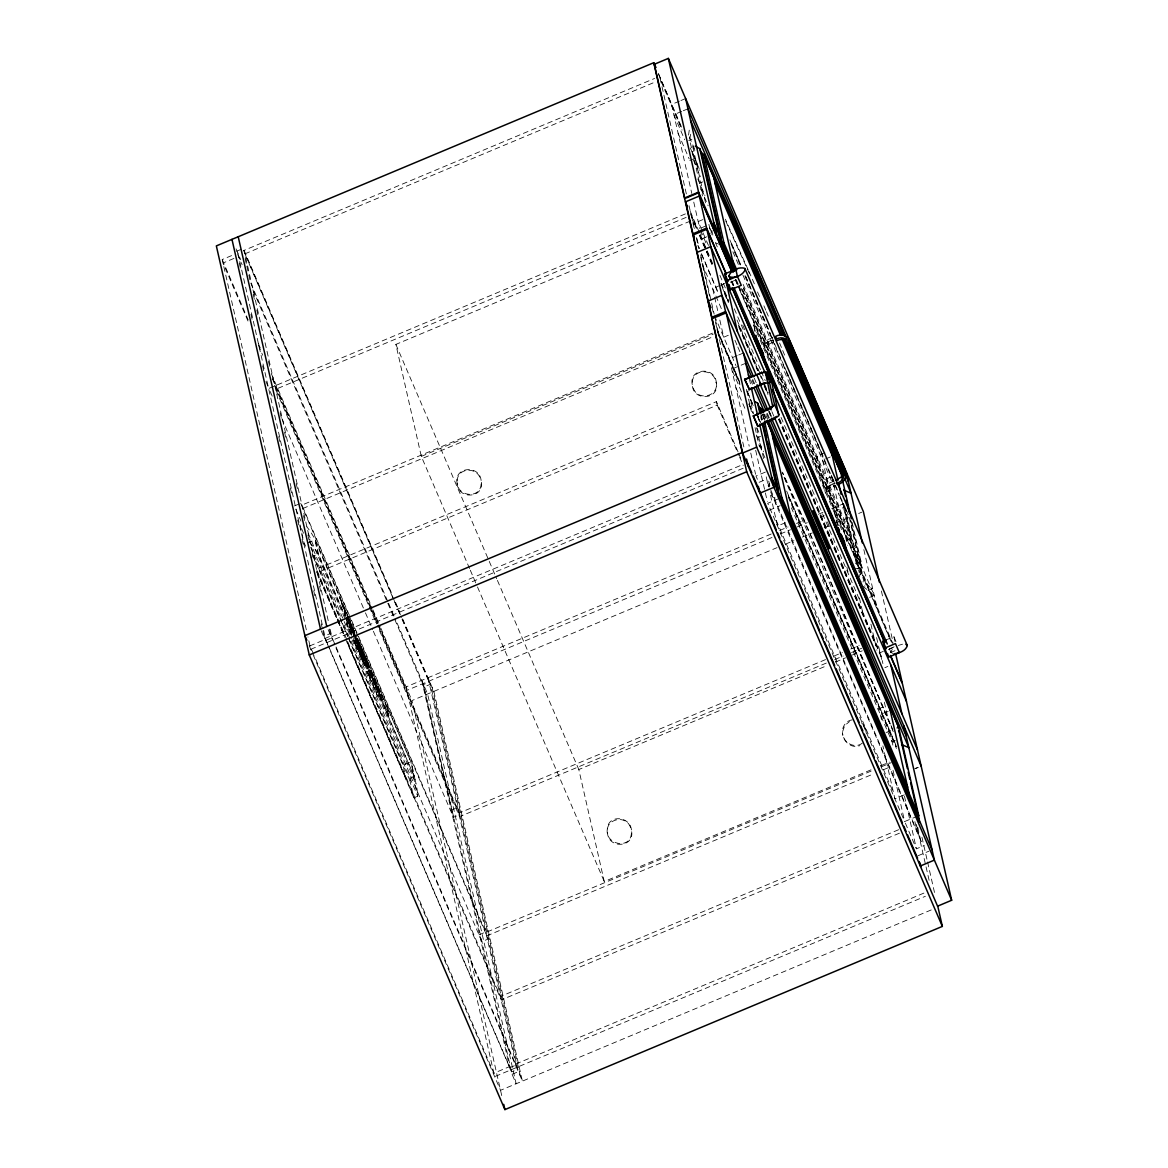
<?xml version="1.0" encoding="UTF-8"?>
<svg xmlns="http://www.w3.org/2000/svg" width="1168" height="1168" viewBox="0 0 1168 1168"><rect width="100%" height="100%" fill="white"/><g stroke="black" fill="none" stroke-linecap="round" stroke-linejoin="round"><path stroke-width="0.75" stroke-dasharray="5 3.75" d="M892.396 653.642L890.98 651.35L892.746 648.897M852.1 522.315L860.933 561.209L860.48 564.713L850.304 519.935M688.58 135.094L689.47 128.538M860.349 564.144L860.933 561.209L743.447 288.189M457.214 480.763C457.506 467.872 476.471 466.616 480.209 478.238M481.128 483.946C480.559 498.809 458.133 496.999 457.155 483.187C457.666 500.473 485.903 498.24 480.968 480.574L481.187 481.508C480.69 464.178 452.425 466.499 457.374 484.121M692.332 382.286C692.624 369.409 711.604 368.154 715.327 379.761M631.421 833.207C630.428 850.129 604.732 844.508 607.302 829.09C608.017 813.673 631.26 816.447 631.479 830.769L631.26 829.835C636.21 847.501 607.959 849.735 607.462 832.448M842.639 731.548L844.741 725.474L849.516 721.561M690.697 134.291L689.587 139.547L702.523 195.961M748.133 390.492L747.403 393.996L751.418 411.662M769.551 483.64L768.515 486.91L765.872 475.303M859.283 576.831L861.955 568.524L850.8 519.439M770.749 489.961L917.099 831.266L918.165 827.951M862.32 743.125C856.056 748.279 846.333 744.396 843.544 737.256M834.127 483.333L826.623 486.691L827.119 489.056L835.441 485.333M833.864 481.128L825.776 484.735L827.119 489.056M826.433 487.494L834.565 483.873M241.207 249.31L236.345 251.339L242.126 264.742M306.337 629.815L222.212 259.544L231.585 255.617M328.208 620.646L244.083 250.375L654.591 78.46M233.936 258.435L223 263.019L248.244 321.667M244.871 253.85L655.379 81.935M679.382 101.178L671.571 104.448L691.806 193.494M680.944 100.521L685.631 98.565M681.703 111.398L673.892 114.668L684.682 139.751M683.265 110.756L687.952 108.785M688.755 140.642L691.879 139.342M689.835 160.454L697.252 157.344M699.617 183.186L702.742 181.887M685.368 213.905L268.874 388.404L273.195 398.449M686.156 217.379L275.648 389.309L368.679 605.506M469.565 568.539L421.312 456.396L395.864 344.399L691.106 220.752M702.859 219.613L698.172 221.57L702.318 231.191M701.326 227.862L706.012 225.891M706.771 236.783L702.085 238.739L700.917 233.629M720.262 285.328L712.67 288.511L714.247 295.46M721.78 284.685L724.817 283.415M730.321 282.276L735.008 280.305M299.139 503.977L294.453 505.934L300.994 521.132M712.465 333.157L301.943 505.072L350.269 617.361M421.312 456.396L713.195 334.165M302.731 508.547L713.254 336.632M728.292 335.289L723.737 337.202L718.597 314.586M753.827 325.668L755.083 330.661M772.428 337.683L764.018 341.202L764.325 344.107L765.011 345.684L774.019 341.903M771.522 340.37L764.865 343.158L765.011 345.684M764.325 344.107L773.42 340.311M737.183 355.627L729.372 358.897L749.214 446.191M738.745 354.97L743.447 353.013M307.447 542.959L315.258 539.689L347.743 615.302M745.768 363.233L731.708 369.117L741.768 392.521M310.761 557.589L318.572 554.318L315.258 539.689A96.652 96.272 -50.5 0 0 307.841 528.097L306.848 526.826M738.074 451.914L716.437 401.646L316.499 569.137L346.794 639.524M716.437 401.646L717.225 405.121L317.287 572.612L344.691 636.297M345.67 615.857C338.136 592.877 336.924 589.11 346.137 615.667M757.433 437.635L760.558 436.336M351.145 634.837L346.516 623.668L349.568 622.383L354.254 633.187A23.375 0.964 67.3 0 1 354.634 634.063M346.692 624.413L349.568 622.383M321.185 630.691L324.587 638.589L330.836 635.976L328.821 627.114M331.843 636.662L742.352 464.747M325.828 640.341L332.077 637.728M346.516 623.668L349.918 631.567L352.97 630.282M350.093 632.311L353.13 631.041L354.196 633.567M743.155 468.222L310.761 649.306L307.943 636.896M353.51 639.86L354.167 641.422L357.204 640.137L359.7 645.831L359.102 644.619L356.05 645.904L357.437 649.466L360.474 648.196L359.087 644.634M353.218 639.67L354.561 642.692L357.612 641.422L360.474 648.196M354.24 641.553L354.897 642.926L357.948 641.655M765.361 472.091L755.988 476.018L758.747 482.428M354.561 642.692L355.948 646.123L358.985 644.853M356.05 645.904C357.729 647.992 361.919 643.495 362.036 649.35L358.634 650.926L361.686 658.256M824.812 452.702L817.001 455.973L825.455 493.188M360.299 645.583L363.759 654.211L360.722 655.482L357.247 646.868L358.999 650.634L361.919 648.824L368.081 663.672L364.299 665.22L359.875 654.927L362.912 653.657L367.599 663.862L359.89 645.86L366.241 661.526M759.127 482.311L766.938 479.041M359.627 653.846L362.679 652.576L367.526 663.234L364.474 664.504L359.627 653.846L361.423 658.299L364.431 656.883L362.679 652.576M825.703 458.893L830.39 456.936M360.605 655.029L363.657 653.744M364.474 664.504L361.963 658.153L365 656.883L368.081 663.672M362.065 658.621L365 656.883M361.963 658.153C370.636 675.586 358.62 657.248 365.934 658.139M363 659.935L366.051 658.664M362.547 660.913L365.555 659.482L362.547 660.913L364.299 665.22M362.503 660.767L364.051 664.139L367.102 662.869L364.81 657.35M778.954 498.59L767.726 503.291L904.674 821.542L917.172 816.315M826.783 478.705L834.215 475.595M366.942 671.556L369.979 670.286C373.278 672.972 366.898 675.542 366.942 671.556L371.541 682.258A23.535 0.978 67.3 0 0 372.811 685.193L377.6 696.23L380.637 694.96L375.716 683.09A23.375 0.964 67.3 0 0 374.154 679.44L370.212 670.271L367.175 671.542L368.022 673.805M368.533 675.367L371.585 674.097L374.592 680.988A23.535 0.978 67.3 0 0 375.848 683.908L380.637 694.96M367.175 671.542L368.854 675.352L371.891 674.067M377.6 696.23L372.68 684.36A23.375 0.964 67.3 0 0 371.103 680.725L369.716 677.557L372.811 676.418M769.303 510.241L780.239 505.656M369.716 677.907L372.753 676.637M374.023 687.587L377.074 686.317M374.198 688.332L377.249 687.061M785.319 522.753L777.508 526.023L769.843 492.312M377.425 695.486L380.476 694.215M771.201 534.01L406.114 686.901L494.663 1076.662L925.377 896.294M779.611 530.491L788.035 526.958M796.445 523.439L804.854 519.921M818.315 514.285L823.367 512.168M831.777 508.635L843.544 503.715L846.815 511.292M771.99 537.484L406.902 690.376L378.782 625.011M780.399 533.951L790.502 529.732M797.233 526.914L807.322 522.68M820.783 517.044L824.155 515.643M834.244 511.409L844.333 507.189L840.011 497.13M378.417 625.187L459.915 814.563L453.432 817.279L423.838 687.047L430.335 684.331L402.201 618.967M388.579 715.59L387.075 706.698L388.579 715.59L346.385 617.522M836.536 520.972L838.814 525.936M501.729 1095.569L411.983 700.552L777.07 547.646M785.48 544.127L793.904 540.594M802.314 537.076L812.402 532.856M824.185 527.921L829.236 525.804M835.967 522.987L849.413 517.351L844.96 507.379M858.655 513.497L861.78 512.183M841.617 529.571L753.564 324.806L755.097 331.785M846.464 540.434L851.151 538.477L843.092 503.014M855.56 563.458L860.933 561.209M357.423 638.327L410.844 761.843L414.173 776.472L406.362 779.742L403.033 765.113L410.844 761.843L357.656 638.239M353.086 634.501L414.173 776.472A96.652 96.272 -50.5 0 1 417.166 789.918L417.779 796.182L413.866 797.817L409.924 780.458L413.822 778.822L413.545 774.778A94.812 81.147 -18.8 0 0 410.815 761.843M867.985 590.453L872.671 588.482L861.955 581.795M869.561 597.403L874.248 595.432L741.87 287.824M450.498 810.461L456.98 807.745M825.528 659.599L458.761 813.191L379.425 628.851M833.952 656.066L842.362 652.547M850.771 649.028L859.181 645.495M826.316 663.074L459.55 816.666L377.337 625.61M834.74 659.54L843.15 656.022M851.56 652.503L861.648 648.269M886.074 639.918L893.885 636.648L896.469 642.663M870.978 769.843L604.265 881.533L578.817 769.537L827.075 665.57M835.47 662.052L845.53 657.832M852.246 655.029L862.305 650.81M883.285 651.35L880.161 652.664L779.465 418.655M889.534 648.736L894.221 646.765M888.395 649.598L893.082 647.641M890.396 652.649L895.097 650.634L894.513 648.065M884.818 667.702L887.855 666.432M877.942 709.107L884.191 706.494M888.206 711.385L880.395 714.655L882.307 723.065M886.074 732.54L892.41 729.883M895.257 740.614L892.133 741.928L791.408 507.876M881.037 765.624L889.432 762.105M479.011 934.823L485.26 932.195M871.138 771.084L485.859 932.444L350.984 619.04M881.227 766.865L891.315 762.631M486.647 935.918L873.606 773.858M883.694 769.624L890.425 766.807M914.894 768.588L918.019 767.288M915.113 768.763L918.15 767.493M904.266 794.882L894.892 798.81L882.877 745.885M898.659 829.703L500.4 996.494L347.509 641.203M899.462 833.178L501.189 999.969L347.582 642.999M905.375 823.148L916.413 848.829L924.224 845.559M917.99 855.764L928.925 851.195M515.745 1064.033L926.268 892.104M509.744 1067.713L515.993 1065.099M512.08 1074.297L518.329 1071.669L429.78 681.908L423.531 684.536L512.08 1074.297L516.154 1083.758L427.605 693.996L396.492 621.712M931.246 909.93L500.532 1090.299L312.09 652.372M898.309 645.451L902.514 644.196M852.304 719.868C845.252 720.583 841.004 728.336 842.785 734.92L842.581 733.986C843.384 742.001 851.954 748.878 859.882 745.651M855.326 568.524L862.51 568.159M715.955 243.017L718.831 244.141M775.202 498.021L772.325 496.911L770.369 492.356M862.977 586.336L874.248 595.432M770.603 491.772L920.793 840.785L923.611 843.048M861.356 722.685L863.707 725.138M359.875 654.927L361.423 658.299M367.102 662.869L365.964 660.358M309.71 542.536L311.593 544.624A96.652 82.724 -18.8 0 1 318.557 554.333L345.173 616.12M358.634 650.926L360.722 655.482M693.252 387.995C697.646 401.588 719.517 396.478 716.086 382.111C721.05 399.66 692.77 402.099 692.288 384.725L692.493 385.644C687.543 368.037 715.823 365.715 716.305 383.031M863.911 726.073L865.634 729.022M630.516 827.499C626.106 813.906 604.236 819.016 607.667 833.383M366.621 662.548L367.059 663.424L365.934 660.592M357.612 641.422L356.269 638.4M352.502 630.486L353.773 633.392M376.782 687.266L375.381 684.112A23.535 0.978 67.3 0 1 374.125 681.178L369.511 670.476L373.687 679.645A23.375 0.964 67.3 0 1 375.249 683.28L380.169 695.15L380.009 694.405M349.918 631.567L351.203 634.472A23.375 0.964 67.3 0 1 351.583 635.348M365.613 660.3L367.351 663.95L364.431 656.883M355.948 646.123L357.437 649.466M363.759 654.211L361.788 649.773L364.737 656.985M763.857 413.983L765.288 417.297M762.12 413.968L763.536 417.21A363.832 15.038 67.3 0 0 764.821 420.203M355.393 637.655L360.007 648.386L355.729 637.918M689.324 136.831L694.318 148.424M694.858 150.584L692.274 144.584L705.706 203.685M747.14 391.28L752.134 402.858M752.031 403.529L750.09 399.033L753.477 413.939M348.765 618.31L314.834 539.864L318.163 554.493L344.867 616.251M349.48 619.974L354.546 631.654M356.006 636.881L343.699 608.426L345.451 616.105M356.736 638.546L380.622 693.777L382.374 701.457L354.853 637.859M347.626 621.128L354.138 636.195M345.597 617.916L352.094 632.939M354.97 639.611L414.173 776.472M658.343 73.307L681.995 128.305M692.098 151.767L697.865 165.17M731.767 243.937L741.14 265.72M745.461 275.779L770.705 334.442M771.435 336.121L773.596 341.144M786.575 371.307L823.352 456.79M831.295 475.215L833.456 480.252M658.606 74.329L681.645 127.852M690.273 147.913L699.632 169.652M729.839 239.863L740.629 264.946M745.666 276.641L773.727 341.844M774.442 343.509L778.049 351.875M778.764 353.539L783.801 365.248M784.516 366.913L788.108 375.278M788.838 376.943L823.367 457.199M824.082 458.863L827.689 467.229M828.404 468.894L831.996 477.259L847.457 545.281M832.726 478.924L834.886 483.946M835.602 485.625L839.193 493.991M839.923 495.67L842.084 500.678M661.161 81.497L682.068 130.101M692.171 153.563L699.384 170.324M731.11 244.054L740.483 265.851M744.819 275.896L839.296 495.451M693.31 159.812L700.508 176.529M732.891 251.762L738.643 265.136M742.95 275.166L834.317 487.479M678.097 133.181L689.149 158.848M697.763 178.879L704.976 195.625M743.169 284.408L849.837 532.696M700.931 188.982L708.129 205.714M743.417 287.722L818.315 461.769M742.016 289.416L861.648 567.166L859.283 572.816L843.544 503.715M741.461 288.511L861.955 568.524M736.278 279.663L738.439 284.685M739.169 286.35L893.856 645.816M735.417 279.561L737.577 284.583M738.293 286.248L891.505 642.269M735.271 279.678L738.862 288.029M739.592 289.708L891.359 642.385M709.677 227.935L712.933 235.513M715.415 242.506L717.298 246.886M732.351 281.838L733.781 285.196M732.059 282.101L733.504 285.445M731.11 281.021L733.256 286.043M889.461 649.014L890.907 652.357M703.019 232.797L709.224 247.236M742.746 325.127L744.907 330.15M827.411 521.877L829.572 526.899M700.479 230.184L706.947 245.236M719.897 275.327L725.912 289.299M734.292 308.761L760.908 370.621M761.229 371.366L765.23 380.651M781.056 417.429L860.188 601.33M690.273 211.393L699.617 233.118M700.347 234.783L712.772 263.749M721.196 283.269L728.701 300.599M737.023 320.032L768.31 392.798M690.668 213.525L696.975 228.68L690.434 213.583M700.026 235.25L712.115 263.866M720.89 283.722L728.715 302.424M738.862 325.507L767.653 392.915M779.144 419.122L881.285 656.474L882.906 663.585M699.778 235.308L712.728 265.399M722.802 288.788L728.555 302.162M738.614 325.565L758.047 370.694M764.514 385.747L768.106 394.098M778.895 419.166L881.037 656.518M696.376 228.432L692.77 220.051L694.683 228.446M699.252 235.118L705.735 250.186M706.465 251.85L712.217 265.253M724.467 293.708L728.073 302.074M738.877 327.171L757.594 370.694M764.076 385.761L767.683 394.127M778.487 419.239L875.723 645.189M771.887 411.618L774.048 416.64M697.851 245.295L699.252 248.58L696.595 236.827M701.413 253.602L717.984 292.088M769.128 410.932L772.004 417.633M701.676 254.755L718.247 293.256M769.391 412.085L771.552 417.107M754.236 378.082L756.47 383.454M768.617 411.516L771.493 418.202M752.674 379.279L754.732 384.097M767.347 413.384L769.756 418.991M702.056 263.851L722.014 310.206M734.949 340.268L737.096 345.275M737.826 346.954L739.972 351.962M752.192 380.345L753.623 383.688M766.558 413.735L768.719 418.743M750.484 379.673L753.258 386.141M763.799 413.881L766.033 419.064M714.539 315.827L735.942 365.584M753.199 405.661L746.396 389.528L747.067 392.506M757.506 415.677L760.383 422.363M784.093 477.464L891.826 727.81M716.816 328.777L740.556 383.936M749.199 404.026L752.791 412.392M786.648 491.056L896.133 745.476M718.232 332.719L738.424 379.644M749.243 404.785L752.849 413.165M788.181 495.276L896.367 746.673M717.137 330.442L740.176 383.965M748.805 404.04L752.396 412.392M788.371 495.977L896.294 746.761M718.291 334.515L739.928 384.783M788.254 497.072L896.44 748.469M756.879 427.634L759.039 432.656M735.913 387.63L746.264 411.691M756.295 435.007L763.507 451.753M759.463 445.096L765.23 458.484M767.478 482.384L769.435 486.925M916.5 828.667L919.756 836.244M776.194 520.242L893.578 793.028M738.804 453.593L741.68 460.294M717.225 405.121L738.862 455.389M739.592 457.068L743.198 465.448M395.864 344.399L496.707 578.729M497.422 580.408L578.817 769.537M470.295 570.218L476.778 585.285M477.493 586.949L604.265 881.533M244.083 250.375L392.652 595.622M395.529 602.323L399.865 612.382M402.741 619.084L433.854 691.383L522.403 1081.145L334.077 643.495M243.557 250.302L394.273 600.542M394.988 602.206L401.485 617.288M245.587 255.529L401.369 617.536M402.084 619.215L428.773 681.221M236.038 248.828L240.71 259.705M250.813 283.167L387.834 601.593M388.564 603.272L395.777 620.033M252.93 289.883L387.061 601.578M387.791 603.257L423.838 687.047M222.212 259.544L248.171 319.871M258.274 343.334L261.15 350.035M271.253 373.512L372.212 608.134M372.942 609.813L380.155 626.574M380.87 628.253L411.983 700.552M258.332 345.129L262.669 355.189M272.757 378.651L378.052 623.347M272.421 378.87L369.774 605.097M370.49 606.761L377.702 623.508M274.86 385.834L370.767 608.732M371.497 610.411L378.709 627.172M369.395 607.185L376.607 623.931M265.939 381.586L268.29 387.031M281.853 418.553L364.737 611.156M365.453 612.835L372.665 629.581M373.38 631.26L453.432 817.279M300.702 503.32L488.195 939.014L481.946 941.642L352.167 640.049M348.312 616.514L354.897 631.917M340.837 600.527L348.706 618.821M349.422 620.471L356.561 637.1M357.277 638.765L386.608 706.903M349.743 623.143L353.13 631.041M346.852 617.332L389.046 715.385M345.889 617.799L352.356 632.822M358.868 650.094L362.883 659.409M308.162 533.265L345.538 620.135M346.254 621.799L353.451 638.502M354.167 640.181L413.822 778.822L417.779 796.182L343.012 622.456M309.637 541.222L351.437 638.37M310.659 547.296L342.297 620.792M303.534 533.236L299.942 524.885L303.884 542.244L306.761 548.931M312.163 553.282L341.625 621.77M342.355 623.435L409.924 780.458M312.469 554.654L347.699 636.487M348.414 638.166L403.033 765.113M316.513 570.962L344.545 636.093M347.422 642.78L406.362 779.742M316.82 572.305L336.953 619.084M337.669 620.748L344.852 637.465M345.582 639.13L413.866 797.817M328.12 629.654L332.632 640.137L329.814 627.742M329.434 648.722L324.047 636.18L330.296 633.567L517.789 1069.26L511.54 1071.874L329.814 649.583M313.579 654.211L309.973 645.831L325.595 639.29L509.496 1066.647L493.874 1073.188L314.294 655.89M309.199 645.685L311.36 650.707M890.366 724.058L887.884 718.262A346.458 14.323 67.3 0 1 847.822 622.719L839.266 601.929A143.562 5.928 67.3 0 0 802.504 516.533L794.824 499.597A346.458 14.323 67.3 0 1 782.516 472.164M890.98 725.503L892.907 730.015M893.243 731.708L888.103 719.663A354.926 14.673 67.3 0 1 847.048 621.785L838.595 601.228A135.079 5.577 67.3 0 0 804.007 520.87L796.415 504.123A354.926 14.673 67.3 0 1 782.443 472.967M365.219 659.161L362.912 653.657M361.759 658.621L364.051 664.139M365.102 657.336L367.526 663.234M356.196 637.713L357.204 640.137M353.729 633.757L349.101 622.588L349.261 623.332M354.897 642.926L356.663 647.101M369.979 670.286L371.585 674.097M782.706 350.531L784.604 355.116M368.854 675.352L369.716 677.557M370.212 670.271L371.059 672.461M865.415 728.102L866.539 734.73M893.885 636.648L895.462 643.597M881.402 591.037L893.053 642.283M863.838 549.602L876.569 605.666M849.282 517.424L864.933 586.336M876.584 637.567L882.424 662.621M921.946 837.237L927.158 860.217M927.567 861.984L934.794 893.783M844.683 505.788L860.349 574.729M917.756 827.411L920.793 840.785M870.919 624.179L876.861 650.226M916.398 824.374L925.655 865.123M926.063 866.89L929.29 881.066M841.821 499.977L857.487 568.918M914.894 821.6L917.099 831.266M884.337 702.187L888.279 719.576M859.4 597.855L862.51 611.55M889.812 731.708L892.921 745.403M904.47 796.226L916.413 848.786M835.091 514.081L835.865 517.439M836.653 520.913L837.792 525.965M822.579 460.207L836.828 522.899M846.873 567.093L848.45 574.043M893.038 770.281L904.674 821.542M762.908 414.319L764.12 419.619M761.346 414.976L762.558 420.276M760.777 414.465L761.974 419.779M760.675 416.742L761.478 420.276M749.345 378.972L750.936 385.98M757.594 415.326L758.893 421.035M775.742 502.795L776.18 504.722M711.735 230.213L713.531 238.111M756.689 428.087L763.916 459.9M768.734 481.114L769.946 486.428M708.874 224.402L711.254 234.374M755.039 427.576L759.448 447.023M755.681 450.264L767.332 501.525M693.763 202.122L699.763 228.548M750.761 453.038L755.579 474.252M714.641 297.198L718.203 312.849M700.712 254.96L703.472 267.122M703.866 268.874L714.144 314.09M715.269 319.068L718.218 332.048M660.051 78.11L686.609 195.041M689.032 205.67L694.259 228.709M696.274 237.557L698.683 248.185M700.698 257.048L709.954 297.796M712.378 308.425L713.181 311.973M715.59 322.602L744.177 448.381M432.058 687.222L520.607 1076.984M427.984 677.747L516.533 1067.508M421.736 680.36L510.285 1070.122M412.056 766.237L415.939 783.305M245.105 258.61L246.317 263.924M246.828 266.231L248.434 273.268M248.828 275.02L250.025 280.305M253.237 294.38L254.434 299.665M256.77 309.987L257.982 315.302M268.45 361.365L269.662 366.679M280.116 412.742L281.327 418.056M284.554 432.233L285.751 437.547M296.219 483.61L297.431 488.925M303.505 515.643L304.702 520.913M307.899 534.988L309.097 540.302M319.565 586.365L320.777 591.68M237.834 253.003L323.156 628.588M323.565 630.355L326.383 642.765M239.265 263.004L240.462 268.319M250.93 314.382L252.142 319.696M262.596 365.759L263.807 371.074M278.699 436.628L279.911 441.942M290.379 488.005L291.577 493.319M297.65 520.023L298.847 525.293M302.045 539.382L303.257 544.697M313.725 590.76L314.922 596.074M321.244 623.858L322.441 629.143M322.835 630.895L324.587 638.589M749.418 273.604A135.079 5.577 67.3 0 0 746.206 266.421L738.614 249.689A354.926 14.673 67.3 0 1 724.627 218.518M757.506 291.956A135.079 5.577 67.3 0 1 759.58 296.73M748.119 269.72A143.562 5.928 67.3 0 0 744.702 262.085L737.023 245.149A346.458 14.323 67.3 0 1 725.372 219.204M748.819 271.283A143.562 5.928 67.3 0 1 755.258 285.868M763.901 305.826A143.562 5.928 67.3 0 1 765.785 310.221M766.412 311.695A143.562 5.928 67.3 0 1 768.296 316.119M779.596 342.998A143.562 5.928 67.3 0 1 781.45 347.48M759.915 421.75A354.926 14.673 67.3 0 1 757.755 416.772M762.018 425.634A346.458 14.323 67.3 0 1 757.798 415.939M767.668 419.443A335.858 13.885 67.3 0 1 764.952 413.195M765.186 420.67A360.445 14.907 67.3 0 1 763.259 416.231M362.518 653.919L366.883 664.139L362.197 652.766L363.993 657.219L362.518 653.919"/><path stroke-width="1.5" d="M843.311 472.149L842.216 476.515L835.485 480.398M845.355 475.142L844.318 467.784L790.108 341.815C788.21 335.829 781.231 333.362 775.786 336.267L776.443 339.041C781.786 336.165 788.648 338.589 790.488 344.487L844.683 470.427C848.333 476.588 843.646 483.45 837.106 484.589M821.352 530.798L820.9 528.958M819.965 527.761L821.294 530.476L819.892 527.337M730.38 279.342L728.949 275.998C730.701 270.158 739.183 266.552 744.863 268.348L907.302 645.495C905.945 650.985 898.951 653.248 893.856 653.817M745.345 269.136C743.593 274.976 735.11 278.583 729.431 276.787L728.949 275.998M902.178 781.713L918.282 819.162L918.734 815.658L898.659 727.27L895.024 718.773A366.372 15.14 67.3 0 1 852.655 617.741L844.318 597.505A123.633 5.11 67.3 0 0 812.68 523.95L805.205 507.467A366.372 15.14 67.3 0 1 767.245 421.809M813.381 512.285L814.023 513.993M767.23 372.49L774.515 404.551L771.187 408.245L753.389 416.071L757.725 426.189L772.895 419.735L778.822 415.72L771.771 382.462L767.23 372.49L765.42 371.57L744.644 379.264L749.433 389.63L764.485 383.44L769.259 382.71M819.483 526.783L819.337 525.892M776.808 416.407L757.725 426.189M836.186 483.143C843.559 482.136 846.318 474.5 842.23 468.529L788.108 342.779L843.019 471.025L842.23 468.529M753.389 416.071L772.676 406.274L765.609 373.191L764.076 372.373L760.193 373.307L744.746 379.673M655.73 67.248L653.773 62.707L216.343 245.908L309.272 654.956L504.912 1109.6L942.357 926.399L937.977 907.113L742.322 452.469L304.892 635.655L306.848 640.21M684.798 198.575L654.284 64.284L668.344 58.4L863.342 511.526L879.402 582.204M684.521 198.02L698.581 192.121L733.095 272.363M686.361 197.932L698.858 192.691M685.397 201.874L699.457 195.99L668.344 58.4M694.318 237.104L692.901 233.819L706.582 228.096L699.311 196.093L731.679 271.312M706.844 229.264L693.164 234.987L711.867 317.302L725.547 311.579L706.844 229.264L726.262 274.392M697.121 252.376L710.786 246.652L764.427 371.278M722.423 243.616L723.985 242.959L703.895 154.57L701.238 152.395L721.036 239.571M724.875 273.896L735.811 269.312L737.388 276.276L741.271 285.299L730.336 289.883L726.452 280.846L724.875 273.896L728.117 281.43M726.452 280.846L737.388 276.276M758.572 346.02L757.039 339.304L759.915 345.991M765.04 361.087L763.901 356.036M749.433 389.63L764.923 382.724M760.149 409.676L761.711 409.019L763.142 412.333M756.674 447.14L742.614 453.023L712.1 318.733L726.16 312.849L756.674 447.14L951.657 900.265L937.597 906.164M309.272 654.956L746.702 471.755L653.773 62.707M780.224 498.064L781.786 497.407L764.514 421.385M813.176 510.971L813.585 513.059M813.147 511.482L813.381 512.489M814.111 513.453L815.366 516.49M814.081 513.978L815.556 517.307L814.943 516.519M815.308 516.519L816.228 518.548M815.527 516.519L815.118 515.657L815.906 518.198M816.417 519.234L815.79 517.249M816.666 519.818L815.979 517.658M819.513 526.549L817.25 520.475L819.002 524.622M817.191 520.49L818.768 524.797M821.688 531.907L820.973 529.951L821.746 531.878M821.892 531.659L823.294 535.324M822.257 533.002L823.761 536.784M823.411 535.002C821.498 530.418 824.739 538.711 823.352 534.9M823.747 535.864L822.739 534.214M846.099 549.588L839.734 534.491L838.201 527.761M825.426 540.273L826.448 542.843L825.834 540.463M826.915 543.091C824.754 537.28 831.893 556.64 827.674 544.843M826.798 543.879L826.345 541.602L828.9 548.61M827.221 544.434L827.484 545.295M827.922 545.646L827.732 544.814M884.526 648.182L895.462 643.597L899.345 652.635L888.41 657.219L884.526 648.182L882.95 641.217L886.074 639.918M897.097 727.927L898.659 727.27L766.748 420.743M917.172 816.315L918.734 815.658L781.786 497.407L779.377 496.371M777.027 340.647C781.567 338.107 787.393 340.136 788.896 345.246M769.916 381.542L771.771 382.462M843.763 490.151L851.019 493.173L844.8 478.749M901.565 744.6L908.821 747.622L894.265 713.721A335.858 13.885 67.3 0 1 850.684 609.594A154.161 6.366 67.3 0 0 803.73 500.488A335.858 13.885 67.3 0 1 768.354 421.006M905.813 644.21L907.302 645.495M695.267 146.204L699.763 148.628L702.333 155.227M754.572 401.456L757.565 403.077L759.842 408.318M763.142 412.362L761.711 409.019L759.039 406.844L760.368 412.698M819.6 526.418L819.819 527.367M825.207 539.178L824.812 538.55L825.572 540.083M821.294 530.739L821.732 531.367M813.629 512.518L814.227 514.27M823.455 535.791L822.827 533.645M813.483 512.037L813.322 511.394M813.118 510.985L814.052 512.898M813.746 512.387L813.118 511.35M815.979 518.796L815.571 517.789L816.447 519.731M822.739 533.455L822.243 532.272M815.979 518.534L815.235 517.19M824.637 537.66L824.827 539.207M815.76 518.358L816.447 519.074M825.791 541.105L825.09 539.076M744.644 379.264L749.33 389.134M815.644 517.993L815.293 516.11M813.585 511.92L813.994 512.927M774.515 404.551L779.056 414.538M814.257 513.234L813.935 512.518L814.33 513.526M820.9 529.396L820.33 528.432M825.236 540.258L825.864 541.529M753.944 387.747L762.908 408.479A335.858 13.885 67.3 0 0 764.266 411.632M753.302 415.677L757.623 425.692M687.952 108.785L786.517 337.815M794.43 356.211L797.306 362.898M798.737 366.241L806.65 384.637M808.095 387.98L810.256 392.988M811.687 396.332L813.848 401.354M815.293 404.697L816.724 408.041M818.885 413.049L825.367 428.101M826.798 431.445L828.959 436.452M830.404 439.796L840.464 463.2M841.909 466.543L848.377 481.596M843.413 475.522L836.449 459.287A335.858 13.885 67.3 0 1 792.868 355.145A154.161 6.366 67.3 0 0 787.597 342.37M690.58 120.362L705.092 154.03A335.858 13.885 67.3 0 0 745.914 246.039A154.161 6.366 67.3 0 1 784.925 335.946M781.742 335.464L703.895 154.57L707.487 162.848A366.372 15.14 67.3 0 0 747.389 253.033L754.864 269.501A123.633 5.11 67.3 0 1 783.305 335.333M783.188 338.822L840.843 472.821L851.297 518.782M714.991 183.084L780.531 335.377M781.976 338.735L832.375 455.87M654.284 64.284L655.73 67.642M732.438 259.909L736.76 269.939M735.504 269.764L723.985 242.959L721.444 241.338M713.823 222.621L734.687 271.107M722.554 244.2L734.073 270.991M721.006 240.988L733.533 270.085M699.457 195.99L731.825 271.21M761.332 349.217L763.522 354.357M841.062 534.331L843.968 541.149L840.945 534.375M756.908 339.231L763.405 354.4M838.069 527.688L839.529 531.148M733.986 287.708L887.3 643.991M706.582 228.096L726 273.224M732.467 288.277L884.964 642.634M890.717 655.993L902.222 682.74L895.754 654.299M732.015 287.766L884.497 642.108M890.264 655.482L902.484 683.908L951.657 900.265M882.95 641.217L886.176 648.751M772.325 389.645L906.441 701.296M686.112 203.553L687.558 206.897M756.09 374.884L721.853 295.343L708.188 301.067L711.005 307.622M759.682 383.235L771.172 409.953M774.764 418.305L917.508 749.987M814.198 513.263L814.622 514.197M725.547 311.579L753.594 376.768M757.112 384.768L767.975 410.187M771.493 418.202L921.187 766.223M745.768 363.233L751.52 376.607M755.827 386.637L765.901 410.041M770.223 420.071L906.193 736.044M748.396 374.811L749.783 378.052M772.807 437.533L890.191 710.319M898.542 730.672L899.375 733.227M790.254 514.343L907.638 787.13M771.625 477.07L932.049 849.881M781.071 500.313L857.487 677.863M858.918 681.221L900.732 778.37M788.458 517.833L778.253 494.108L762.281 423.809M789.904 521.191L792.065 526.213M793.51 529.557L807.205 561.385M808.65 564.743L810.811 569.765M812.242 573.108L831.704 618.339M833.149 621.683L835.31 626.705M836.755 630.063L850.45 661.891M851.895 665.234L874.963 718.831M876.394 722.189L890.089 754.017M891.534 757.36L893.695 762.383M895.141 765.741L903.068 784.166M904.514 787.509L919.201 821.644M747.403 462.63L751.739 472.69M753.17 476.033L776.253 529.673M777.698 533.017L779.859 538.054M781.304 541.397L819.527 630.224M820.973 633.582L823.133 638.604M824.579 641.962L834.667 665.424M836.113 668.768L859.195 722.408M860.641 725.751L862.802 730.774M864.247 734.132L874.336 757.594M875.781 760.952L902.47 822.958M903.901 826.316L906.076 831.339M907.507 834.697L917.61 858.159M919.055 861.502L921.216 866.539M746.702 471.755L942.357 926.399M840.843 472.821L837.208 464.324A366.372 15.14 67.3 0 1 794.839 363.292L786.517 343.056A123.633 5.11 67.3 0 0 785.232 339.961M756.762 374.636L761.083 384.754M822.827 533.805L823.265 535.09L822.929 534.039M822.885 534.126L823.338 535.455M814.592 514.022L814.855 514.927M814.709 515.789L815.03 516.665L813.965 514.212M825.323 539.645L825.367 540.302M765.609 373.191L767.975 378.987M814.928 514.84L815.206 515.701M814.359 515.015L814.695 515.847M820.812 529.703L820.549 528.856M814.446 515.205L814.096 514.124M814.417 515.059L813.804 513.19M815.352 516.095L815.673 517.278M815.483 516.344L815.833 517.307M813.877 513.657L814.14 514.343L813.731 513.394M823.396 535.397L824.009 536.973M815.746 517.03L816.169 518.577M813.454 512.664L813.804 513.686M825.659 540.288L826.126 541.28M813.819 513.584L813.556 512.621M890.892 665.161L901.959 713.852M846.055 471.361L862.305 542.901M887.622 653.73L888.41 657.219M903.871 725.81L934.385 860.115L920.326 865.999L919.537 862.583M843.982 489.392L845.588 496.458M846.391 499.992L849.194 512.372M899.783 734.993L907.405 768.588M908.208 772.121L909.814 779.187M910.617 782.721L919.464 821.615M917.347 815.045L918.282 819.162M831.061 450.089L837.938 480.311M838.726 483.8L841.106 494.283M888.877 704.538L908.952 792.926M844.435 541.718L846.362 550.435L758.251 345.699L755.93 335.245M838.098 527.805L839.617 534.535M713.677 177.302L733.767 265.691M771.493 431.751L791.568 520.14M761.711 409.019L762.514 412.552M702.742 156.994L721.211 238.316M760.018 409.092L760.952 413.209M763.361 423.809L766.573 437.956M767.376 441.489L778.224 489.217M762.777 423.312L779.246 495.787M699.763 148.628L720.437 239.659M757.565 403.077L759.872 413.209M729.153 284.671L730.336 289.883M685.631 98.565L716.145 232.855M743.447 353.013L749.184 378.271M751.331 387.732L757.594 415.326M759.609 424.159L773.946 487.304L759.886 493.188L758.339 486.37M726.335 282.773L737.402 331.478M746.586 459.024L748.192 466.105M685.645 201.83L692.901 233.819M503.729 1104.344L504.912 1109.6M238.214 236.739L326.763 626.501M231.965 239.352L320.514 629.114M790.108 341.815L790.488 344.487M844.318 467.784L844.683 470.427"/></g></svg>
